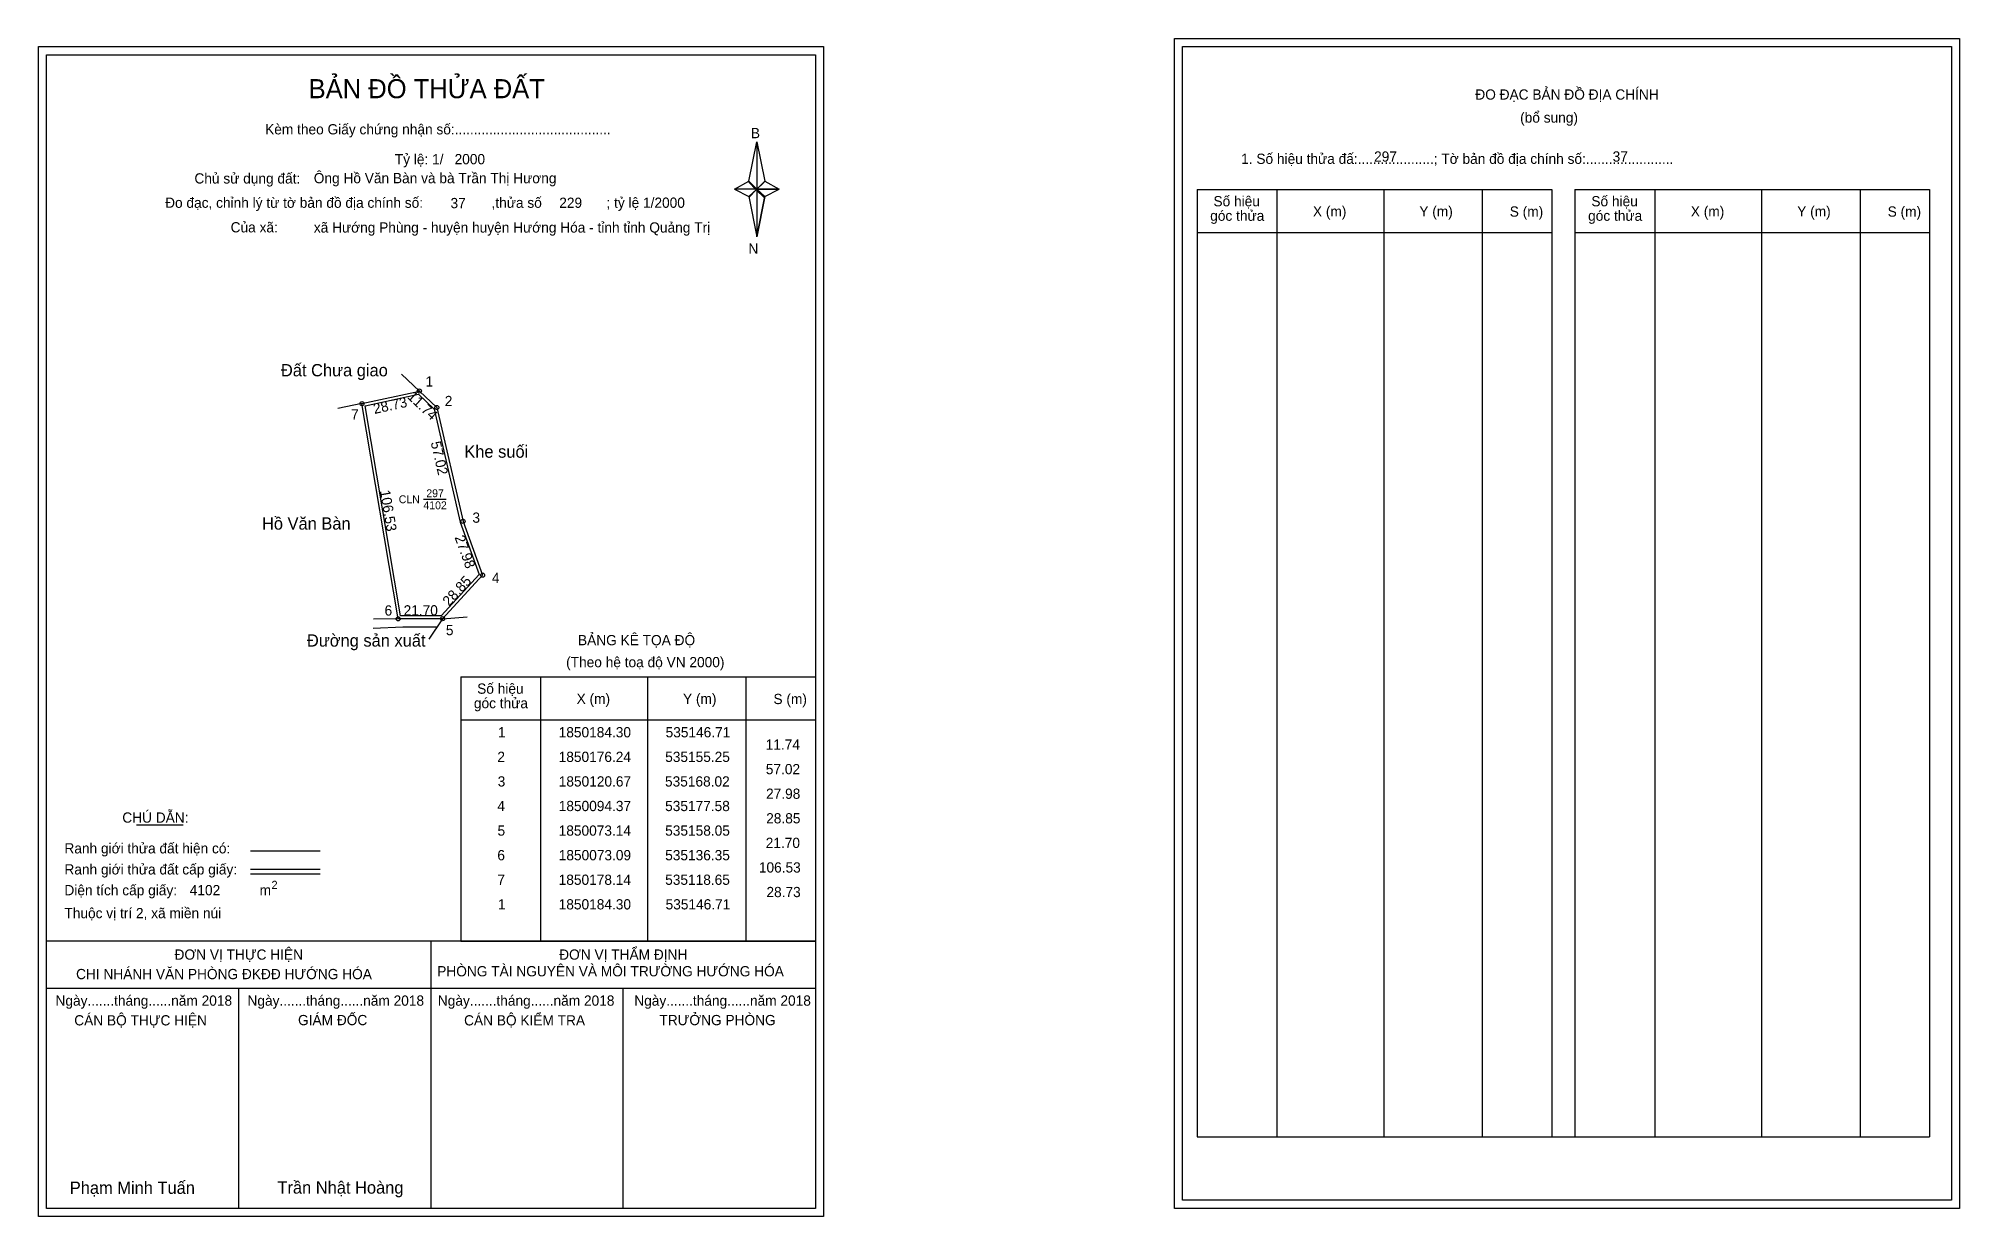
# Model space of a CAD drawing. Extents: x 534961 to 535899, y 1849781 to 1850356.
import ezdxf

# ---------------------------------------------------------------- set-up
doc = ezdxf.new("R2010")
doc.units = 0
for name, color, linetype in [('Level 1', 7, 'Continuous'), ('Level 10', 7, 'Continuous'), ('Level 11', 7, 'Continuous'), ('Level 13', 7, 'Continuous'), ('Level 27', 7, 'Continuous'), ('Level 3', 7, 'Continuous'), ('Level 36', 7, 'Continuous'), ('Level 49', 7, 'Continuous'), ('Level 53', 7, 'Continuous'), ('Level 55', 7, 'Continuous'), ('Level 6', 7, 'Continuous'), ('Level 60', 7, 'Continuous'), ('Level 63', 7, 'Continuous'), ('Level 9', 7, 'Continuous')]:
    doc.layers.add(name, color=color, linetype=linetype)

msp = doc.modelspace()

# ---------------------------------------------------------------- linework, layer by layer
at = {"layer": 'Level 1'}
for p, q in [((535519.35, 1850352.42), (535519.35, 1850352.42)), ((534964.71, 1850348.42), (534964.71, 1850348.42)), ((535307.55, 1850286.66), (535311.49, 1850305.94)), ((535311.49, 1850305.94), (535311.49, 1850282.89)), ((535311.49, 1850305.94), (535315.42, 1850286.66)), ((535300.66, 1850282.89), (535307.55, 1850286.66)), ((535307.55, 1850286.66), (535311.49, 1850282.89)), ((535315.42, 1850286.66), (535311.49, 1850282.89)), ((535311.19, 1850282.45), (535307.55, 1850286.22)), ((535311.49, 1850282.89), (535307.55, 1850279.21)), ((535311.19, 1850282.45), (535307.55, 1850278.77)), ((535307.55, 1850278.77), (535311.19, 1850282.45)), ((535307.55, 1850279.21), (535311.49, 1850259.49)), ((535315.13, 1850286.22), (535311.19, 1850282.45)), ((535311.19, 1850282.45), (535315.13, 1850286.22)), ((535315.13, 1850278.77), (535311.19, 1850282.45)), ((535311.49, 1850282.89), (535311.49, 1850259.49)), ((535311.49, 1850282.89), (535322.31, 1850282.89)), ((535311.49, 1850282.89), (535315.42, 1850279.21)), ((535315.42, 1850279.21), (535311.49, 1850259.49)), ((535315.42, 1850279.21), (535322.31, 1850282.89)), ((535526.42, 1850282.71), (535699.62, 1850282.71)), ((535565.6, 1849820.18), (535565.6, 1850282.71)), ((535617.74, 1849820.18), (535617.74, 1850282.71)), ((535665.69, 1850282.71), (535665.69, 1849820.18)), ((535699.62, 1850282.71), (535699.62, 1849820.18)), ((535710.93, 1850282.71), (535884.14, 1850282.71)), ((535750.11, 1849820.18), (535750.11, 1850282.71)), ((535802.26, 1849820.18), (535802.26, 1850282.71)), ((535850.2, 1850282.71), (535850.2, 1849820.18)), ((535884.14, 1850282.71), (535884.14, 1849820.18)), ((535526.42, 1850261.66), (535699.62, 1850261.66)), ((535710.93, 1850261.66), (535884.14, 1850261.66)), ((535166.9, 1850044.77), (535340.1, 1850044.77)), ((535206.08, 1849915.72), (535206.08, 1850044.77)), ((535258.22, 1849915.72), (535258.22, 1850044.77)), ((535306.16, 1850044.77), (535306.16, 1849915.72)), ((535166.9, 1850023.71), (535340.1, 1850023.71)), ((535008.54, 1849972.55), (535031.35, 1849972.55)), ((535064.27, 1849959.74), (535098.3, 1849959.74)), ((535064.27, 1849950.85), (535098.3, 1849950.85)), ((535064.27, 1849948.66), (535098.3, 1849948.66)), ((535178.36, 1849915.72), (534964.7, 1849915.72)), ((535340.1, 1849915.72), (535130.42, 1849915.72)), ((535152.4, 1849785.27), (535152.4, 1849915.72)), ((535166.9, 1849915.71), (535340.1, 1849915.71)), ((535340.1, 1849892.62), (534964.7, 1849892.62)), ((535058.55, 1849785.27), (535058.55, 1849892.62)), ((535246.25, 1849785.27), (535246.25, 1849892.62)), ((535526.42, 1849820.18), (535884.14, 1849820.18)), ((535894.75, 1849789.27), (535894.75, 1849789.27)), ((535340.1, 1849785.27), (535340.1, 1849785.27))]:
    msp.add_line(p, q, dxfattribs=at)
for points in [[(535307.55, 1850286.66), (535311.49, 1850305.94), (535311.49, 1850282.89)], [(535311.49, 1850282.89), (535315.42, 1850286.66), (535322.31, 1850282.89)], [(535300.66, 1850282.89), (535307.55, 1850279.21), (535311.49, 1850282.89)], [(535311.49, 1850282.89), (535311.49, 1850259.49), (535315.42, 1850279.21)]]:
    msp.add_lwpolyline(points, close=True, dxfattribs=at)
at = {"layer": 'Level 10'}
for q in [(535177.58, 1850094.37), (535136.35, 1850073.09)]:
    msp.add_line((535158.05, 1850073.14), q, dxfattribs=at)
for points in [[(535136.35, 1850073.09), (535118.65, 1850178.14), (535146.71, 1850184.3), (535155.25, 1850176.24), (535168.02, 1850120.67), (535177.58, 1850094.37), (535158.05, 1850073.14)], [(535137.53, 1850074.49), (535120.25, 1850177.06), (535146.29, 1850182.77), (535153.98, 1850175.51), (535166.67, 1850120.27), (535175.97, 1850094.69), (535157.43, 1850074.54)]]:
    msp.add_lwpolyline(points, close=True, dxfattribs=at)
at = {"layer": 'Level 11'}
for centre in [(535146.71, 1850184.3), (535118.65, 1850178.14), (535155.25, 1850176.24), (535168.02, 1850120.67), (535177.58, 1850094.37), (535136.35, 1850073.09), (535136.35, 1850073.09), (535158.05, 1850073.14)]:
    msp.add_circle(centre, 1, dxfattribs=at)
at = {"layer": 'Level 27'}
for p, q in [((535146.71, 1850184.3), (535137.98, 1850192.53)), ((535118.65, 1850178.14), (535106.9, 1850175.69)), ((535136.35, 1850073.09), (535124.35, 1850072.85)), ((535158.05, 1850073.14), (535151.34, 1850063.19)), ((535158.05, 1850073.14), (535170.02, 1850074.03))]:
    msp.add_line(p, q, dxfattribs=at)
at = {"layer": 'Level 3'}
for p, q in [((535526.42, 1850282.71), (535526.42, 1849820.18)), ((535710.93, 1850282.71), (535710.93, 1849820.18)), ((535166.9, 1850044.77), (535166.9, 1849915.72))]:
    msp.add_line(p, q, dxfattribs=at)
at = {"layer": 'Level 6'}
for p, q in [((535124.2, 1850068.6), (535138.67, 1850069.14)), ((535138.67, 1850069.14), (535155.35, 1850069.14))]:
    msp.add_line(p, q, dxfattribs=at)
at = {"layer": 'Level 63'}
for points in [[(534960.7, 1850352.42), (535344.1, 1850352.42), (535344.1, 1849781.27), (534960.7, 1849781.27)], [(535515.36, 1850356.42), (535898.76, 1850356.42), (535898.76, 1849785.27), (535515.36, 1849785.27)], [(535519.36, 1850352.42), (535894.76, 1850352.42), (535894.76, 1849789.27), (535519.36, 1849789.27)], [(534964.7, 1850348.42), (535340.1, 1850348.42), (535340.1, 1849785.27), (534964.7, 1849785.27)]]:
    msp.add_lwpolyline(points, close=True, dxfattribs=at)
at = {"layer": 'Level 9'}
msp.add_line((535148.66, 1850131.44), (535159.79, 1850131.44), dxfattribs=at)

# ---------------------------------------------------------------- texts
at = {"layer": 'Level 1'}
for s, height, p in [('BẢN ĐỒ THỬA ĐẤT', 9.3313, (535092.64, 1850327.23)), ('ĐO ĐẠC BẢN ĐỒ ĐỊA CHÍNH', 5, (535662.31, 1850326.54)), ('Kèm theo Giấy chứng nhận số:.........................................', 5, (535071.4, 1850309.57)), ('(bổ sung)', 5, (535684.19, 1850315.3)), ('B', 5, (535308.57, 1850307.69)), ('1. Số hiệu thửa đấ:....................; Tờ bản đồ địa chính số:.......................', 5, (535547.97, 1850295.18)), ('Chủ sử dụng đất:', 5, (535036.88, 1850285.59)), ('Đo đạc, chỉnh lý từ tờ bản đồ địa chính số:                  ,thửa số                 ; tỷ lệ 1/2000', 5, (535022.57, 1850273.73)), ('Số hiệu', 5, (535534.45, 1850274.45)), ('Số hiệu', 5, (535718.97, 1850274.45)), ('góc thửa', 5, (535532.86, 1850267.39)), ('X (m)', 5, (535583.01, 1850269.5)), ('Y (m)', 5, (535634.97, 1850269.5)), ('S (m)', 5, (535679.12, 1850269.4)), ('góc thửa', 5, (535717.38, 1850267.39)), ('X (m)', 5, (535767.53, 1850269.5)), ('Y (m)', 5, (535819.48, 1850269.5)), ('S (m)', 5, (535863.64, 1850269.4)), ('Của xã:', 5, (535054.56, 1850261.73)), ('N', 5, (535307.37, 1850251.35)), ('BẢNG KÊ TỌA ĐỘ', 5, (535224.16, 1850060.17)), ('(Theo hệ toạ độ VN 2000)', 5, (535218.36, 1850049.45)), ('góc thửa', 5, (535173.34, 1850029.44)), ('Số hiệu', 5, (535174.93, 1850036.5)), ('X (m)', 5, (535223.49, 1850031.55)), ('Y (m)', 5, (535275.44, 1850031.55)), ('S (m)', 5, (535319.6, 1850031.45)), ('CHÚ DẪN:', 5, (535001.66, 1849973.56)), ('Ranh giới thửa đất hiện có:', 5, (534973.4, 1849958.56)), ('Ranh giới thửa đất cấp giấy:', 5, (534973.4, 1849948.28)), ('Diện tích cấp giấy:', 5, (534973.4, 1849938.12)), ('m', 5, (535068.71, 1849938.16)), ('2', 4, (535074.51, 1849941.18)), ('Thuộc vị trí 2, xã miền núi', 5, (534973.4, 1849926.92)), ('ĐƠN VỊ THỰC HIỆN', 5, (535027.17, 1849906.68)), ('ĐƠN VỊ THẨM ĐỊNH', 5, (535214.98, 1849906.68)), ('CHI NHÁNH VĂN PHÒNG ĐKĐĐ HƯỚNG HÓA', 5, (534979.09, 1849897.16)), ('PHÒNG TÀI NGUYÊN VÀ MÔI TRƯỜNG HƯỚNG HÓA', 5, (535155.43, 1849898.54)), ('Ngày.......tháng......năm 2018', 5, (534969.04, 1849884.21)), ('Ngày.......tháng......năm 2018', 5, (535062.78, 1849884.21)), ('Ngày.......tháng......năm 2018', 5, (535155.73, 1849884.21)), ('Ngày.......tháng......năm 2018', 5, (535251.65, 1849884.21)), ('CÁN BỘ THỰC HIỆN', 5, (534978.2, 1849874.58)), ('GIÁM ĐỐC', 5, (535087.47, 1849874.7)), ('CÁN BỘ KIỂM TRA', 5, (535168.55, 1849874.58)), ('TRƯỞNG PHÒNG', 5, (535263.93, 1849874.7)), ('Phạm Minh Tuấn', 6, (534976.02, 1849792.35)), ('Trần Nhật Hoàng', 6, (535077.41, 1849792.45))]:
    msp.add_text(s, height=height, dxfattribs=at).set_placement(p)
at = {"layer": 'Level 11'}
msp.add_text('Tỷ lệ: 1/', height=5, dxfattribs=at).set_placement((535134.72, 1850294.95))
at = {"layer": 'Level 13'}
for s, p in [('297', (535150.1, 1850132.46)), ('CLN', (535136.64, 1850129.52)), ('4102', (535148.67, 1850126.57))]:
    msp.add_text(s, height=3.84, dxfattribs=at).set_placement(p)
at = {"layer": 'Level 36'}
for s, p in [('Khe suối', (535168.65, 1850151.73)), ('Đường sản xuất', (535091.8, 1850059.52))]:
    msp.add_text(s, height=6, dxfattribs=at).set_placement(p)
at = {"layer": 'Level 49'}
for s, rotation, p in [('11.74', 316.65628, (535140.5, 1850181.09)), ('28.73', 12.38171, (535124.79, 1850173.06)), ('57.02', 282.94189, (535152.2, 1850159.15)), ('106.53', 279.564, (535127.44, 1850135.59)), ('27.98', 289.97611, (535163.83, 1850112.88)), ('28.85', 47.38828, (535161.18, 1850078.9)), ('21.70', 0.13202, (535139.02, 1850074.7))]:
    msp.add_text(s, height=5, rotation=rotation, dxfattribs=at).set_placement(p)
at = {"layer": 'Level 53'}
for s, p in [('1', (535185.09, 1850015.21)), ('1850184.30', (535214.73, 1850015.21)), ('535146.71', (535266.94, 1850015.21)), ('2', (535184.79, 1850003.21)), ('1850176.24', (535214.73, 1850003.21)), ('535155.25', (535266.73, 1850003.21)), ('11.74', (535315.82, 1850009.21)), ('3', (535184.95, 1849991.21)), ('1850120.67', (535214.76, 1849991.21)), ('535168.02', (535266.64, 1849991.21)), ('57.02', (535315.87, 1849997.21)), ('27.98', (535315.99, 1849985.21)), ('4', (535184.77, 1849979.21)), ('1850094.37', (535214.76, 1849979.21)), ('535177.58', (535266.7, 1849979.21)), ('28.85', (535316.05, 1849973.21)), ('5', (535184.88, 1849967.21)), ('1850073.14', (535214.73, 1849967.21)), ('535158.05', (535266.73, 1849967.21)), ('6', (535184.78, 1849955.21)), ('1850073.09', (535214.76, 1849955.21)), ('535136.35', (535266.73, 1849955.21)), ('21.70', (535315.83, 1849961.21)), ('106.53', (535312.48, 1849949.21)), ('7', (535184.8, 1849943.21)), ('1850178.14', (535214.73, 1849943.21)), ('535118.65', (535266.73, 1849943.21)), ('28.73', (535316.18, 1849937.21)), ('1', (535185.09, 1849931.21)), ('1850184.30', (535214.73, 1849931.21)), ('535146.71', (535266.94, 1849931.21))]:
    msp.add_text(s, height=5, dxfattribs=at).set_placement(p)
at = {"layer": 'Level 55'}
for s, height, p in [('1', 0.8, (535146.49, 1850184.3)), ('0', 0.22, (535146.63, 1850184.08)), ('0', 0.22, (535146.63, 1850184.08)), ('229', 0.22, (535118.41, 1850177.92)), ('229', 0.22, (535118.41, 1850177.92)), ('7', 0.8, (535118.38, 1850178.14)), ('0', 0.22, (535118.57, 1850177.92)), ('2', 0.8, (535154.98, 1850176.24)), ('0', 0.22, (535155.17, 1850176.02)), ('3', 0.8, (535167.77, 1850120.67)), ('0', 0.22, (535167.94, 1850120.45)), ('4', 0.8, (535177.3, 1850094.37)), ('0', 0.22, (535177.5, 1850094.15)), ('6', 0.8, (535136.08, 1850073.09)), ('229', 0.22, (535136.11, 1850072.87)), ('229', 0.22, (535136.11, 1850072.87)), ('0', 0.22, (535136.27, 1850072.87)), ('0', 0.22, (535136.27, 1850072.87)), ('5', 0.8, (535157.79, 1850073.14)), ('0', 0.22, (535157.97, 1850072.92)), ('0', 0.22, (535157.97, 1850072.92)), ('0', 0.22, (535157.97, 1850072.92))]:
    msp.add_text(s, height=height, dxfattribs=at).set_placement(p)
at = {"layer": 'Level 6'}
for s, p in [('2000', (535163.91, 1850294.99)), ('297', (535612.87, 1850296.26)), ('37', (535729.36, 1850296.3)), ('Ông Hồ Văn Bàn và bà Trần Thị Hương', (535095.15, 1850285.72)), ('37', (535161.92, 1850273.55)), ('229', (535215.02, 1850273.71)), ('xã Hướng Phùng - huyện huyện Hướng Hóa - tỉnh tỉnh Quảng Trị', (535095.18, 1850261.64)), ('4102', (535034.59, 1849938.13))]:
    msp.add_text(s, height=5, dxfattribs=at).set_placement(p)
at = {"layer": 'Level 60'}
for s, p in [('Đất Chưa giao', (535079.11, 1850191.46)), ('Hồ Văn Bàn', (535069.87, 1850116.63))]:
    msp.add_text(s, height=6, dxfattribs=at).set_placement(p)
at = {"layer": 'Level 9'}
for s, p in [('1', (535149.71, 1850186.46)), ('7', (535113.36, 1850170.36)), ('2', (535159.11, 1850176.92)), ('3', (535172.62, 1850119.98)), ('4', (535182.14, 1850090.61)), ('6', (535129.72, 1850074.67)), ('5', (535159.66, 1850065.1))]:
    msp.add_text(s, height=5, dxfattribs=at).set_placement(p)

doc.saveas('drawing.dxf')
